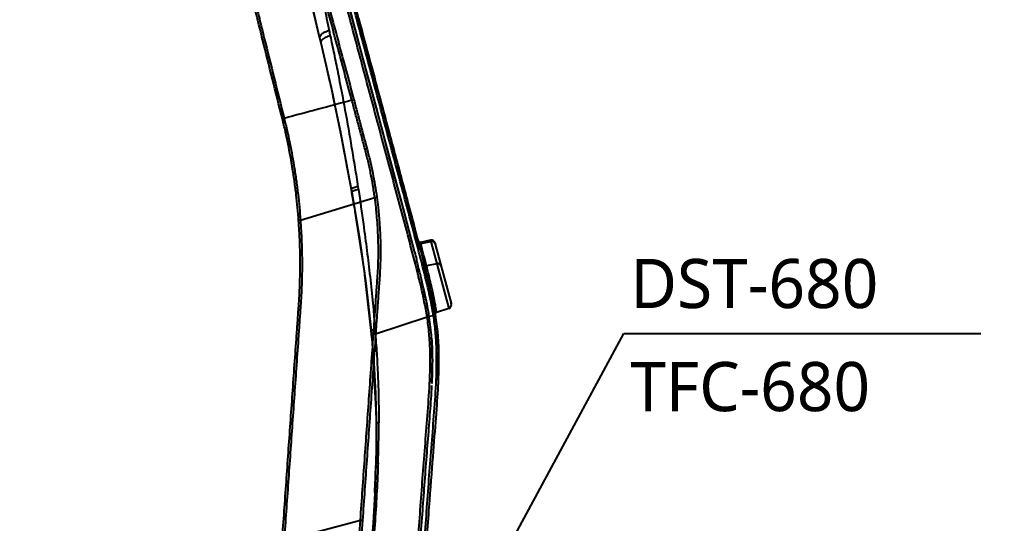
# Model space of a CAD drawing. Extents: x 2759 to 9191, y -64 to 2464.
# Drawn here: x 6627 to 7129, y 793 to 1049 of the extents above; entities that cross this region are included whole.
import ezdxf

# ---------------------------------------------------------------- set-up
doc = ezdxf.new("R2010")
doc.units = 0
doc.header["$LTSCALE"] = 20
doc.header["$MEASUREMENT"] = 0
doc.linetypes.add('CENTER', pattern=[2, 1.25, -0.25, 0.25, -0.25])
doc.layers.get('0').update_dxf_attribs({"linetype": 'CONTINUOUS'})
doc.layers.get('DEFPOINTS').update_dxf_attribs({"linetype": 'CONTINUOUS'})
doc.layers.add('2', color=2, linetype='CONTINUOUS')
doc.styles.add('ROMANS', font='NanumGothic.ttf', dxfattribs={"height": 10.144927})
doc.styles.get("Standard").update_dxf_attribs({"font": 'NanumGothic.ttf'})
doc.dimstyles.get("Standard").update_dxf_attribs({"dimtxt": 2.7, "dimasz": 2.5, "dimexe": 1.5, "dimexo": 1.5, "dimgap": 1.5, "dimtad": 1, "dimdec": 0, "dimlfac": 10, "dimzin": 0, "dimdsep": 46, "dimtxsty": 'Standard', "dimcen": 0, "dimclrt": 2, "dimadec": 0, "dimazin": 0, "dimtfac": 1, "dimtdec": 0, "dimtmove": 0, "dimatfit": 3, "dimfxl": 0, "dimtolj": 1, "dimtzin": 0, "dimarcsym": 0})

# ---------------------------------------------------------------- blocks, each defined once
blk = doc.blocks.new('A$C28204321')
at = {"color": 7, "linetype": 'Continuous'}
for p, q in [((48.93, 104.83), (48.99, 64.62)), ((204.12, 54.64), (205.52, 15.15))]:
    blk.add_line(p, q, dxfattribs=at)
for centre, major_axis, ratio, start_param, end_param in [((49, 64.57), (-0.326, -0.945), 0.02373, 4.667723, 6.283185), ((204.07, 54.59), (0.188, 0.982), 0.038776, 4.76829, 6.283185), ((230.31, 13.55), (0, 1), 0.096394, 3.141593, 4.75989)]:
    blk.add_ellipse(centre, major_axis=major_axis, ratio=ratio, start_param=start_param, end_param=end_param, dxfattribs=at)
for points, knots in [([(49.26, 105.73), (58.67, 102.48), (68.08, 99.24), (82.2, 94.37), (86.9, 92.75), (96.31, 89.51), (101.02, 87.88), (110.43, 84.64), (119.84, 81.39), (129.25, 78.15), (138.66, 74.9), (143.37, 73.28), (150.42, 70.85), (152.78, 70.04), (157.48, 68.41), (159.84, 67.6), (162.19, 66.79)], [0, 0, 0, 0, 0.25, 0.25, 0.375, 0.375, 0.5, 0.5, 0.625, 0.75, 0.75, 0.875, 0.875, 0.9375, 0.9375, 1, 1, 1, 1]), ([(161.88, 65.9), (159.52, 66.71), (157.17, 67.52), (152.46, 69.14), (150.11, 69.95), (143.05, 72.38), (138.34, 74.01), (128.93, 77.25), (124.22, 78.87), (114.81, 82.12), (110.11, 83.74), (100.69, 86.99), (95.99, 88.61), (86.58, 91.86), (81.87, 93.48), (67.75, 98.35), (58.34, 101.59), (48.93, 104.83)], [0, 0, 0, 0, 0.0625, 0.0625, 0.125, 0.125, 0.25, 0.25, 0.375, 0.375, 0.5, 0.5, 0.625, 0.625, 0.75, 0.75, 1, 1, 1, 1]), ([(48.68, 63.62), (42.81, 65.64), (36.95, 67.66), (28.15, 70.7), (25.22, 71.71), (19.35, 73.73), (16.42, 74.74), (13.49, 75.75)], [0, 0, 0, 0, 0.5, 0.5, 0.75, 0.75, 1, 1, 1, 1]), ([(13.8, 76.75), (16.73, 75.74), (19.66, 74.73), (25.53, 72.7), (28.46, 71.69), (37.26, 68.66), (43.13, 66.64), (48.99, 64.62)], [0, 0, 0, 0, 0.25, 0.25, 0.5, 0.5, 1, 1, 1, 1]), ([(162.19, 66.79), (162.19, 66.79), (162.19, 66.79), (162.18, 66.76), (162.17, 66.75), (162.16, 66.7), (162.15, 66.67), (162.12, 66.61), (162.11, 66.57), (162.08, 66.49), (162.07, 66.45), (162.03, 66.35), (162.02, 66.3), (161.98, 66.19), (161.96, 66.13), (161.92, 66.02), (161.9, 65.96), (161.88, 65.9)], [0, 0, 0, 0, 0.125, 0.125, 0.25, 0.25, 0.375, 0.375, 0.5, 0.5, 0.625, 0.625, 0.75, 0.75, 0.875, 0.875, 1, 1, 1, 1]), ([(204.12, 54.64), (202.33, 54.98), (200.54, 55.34), (197.86, 55.9), (196.97, 56.09), (195.19, 56.48), (194.3, 56.68), (191.64, 57.29), (189.86, 57.71), (186.33, 58.59), (184.56, 59.04), (179.28, 60.45), (175.78, 61.45), (168.8, 63.58), (165.33, 64.71), (161.88, 65.9)], [0, 0, 0, 0, 0.125, 0.125, 0.1875, 0.1875, 0.25, 0.25, 0.375, 0.375, 0.5, 0.5, 0.75, 0.75, 1, 1, 1, 1]), ([(162.19, 66.79), (165.63, 65.6), (169.09, 64.48), (176.03, 62.36), (179.52, 61.36), (184.78, 59.96), (186.54, 59.51), (190.06, 58.64), (191.83, 58.22), (194.48, 57.61), (195.37, 57.41), (197.14, 57.02), (198.03, 56.83), (200.69, 56.27), (202.48, 55.91), (204.26, 55.57)], [0, 0, 0, 0, 0.25, 0.25, 0.5, 0.5, 0.625, 0.625, 0.75, 0.75, 0.8125, 0.8125, 0.875, 0.875, 1, 1, 1, 1]), ([(165.11, 23.47), (163.9, 23.89), (162.69, 24.31), (160.26, 25.14), (159.05, 25.56), (155.41, 26.82), (152.98, 27.65), (149.34, 28.91), (148.13, 29.33), (145.7, 30.16), (144.49, 30.58), (140.85, 31.84), (138.43, 32.67), (131.15, 35.18), (126.3, 36.85), (116.59, 40.2), (111.74, 41.87), (102.04, 45.22), (97.19, 46.89), (87.49, 50.24), (82.63, 51.91), (68.08, 56.93), (58.38, 60.27), (48.68, 63.62)], [0, 0, 0, 0, 0.03125, 0.03125, 0.0625, 0.0625, 0.125, 0.125, 0.15625, 0.15625, 0.1875, 0.1875, 0.25, 0.25, 0.375, 0.375, 0.5, 0.5, 0.625, 0.625, 0.75, 0.75, 1, 1, 1, 1]), ([(48.99, 64.62), (58.7, 61.27), (68.4, 57.93), (82.96, 52.91), (87.81, 51.23), (97.52, 47.89), (102.37, 46.21), (112.07, 42.87), (116.93, 41.2), (126.63, 37.85), (131.48, 36.18), (138.76, 33.67), (141.19, 32.83), (144.83, 31.58), (146.04, 31.16), (148.47, 30.32), (149.68, 29.9), (153.32, 28.65), (155.75, 27.81), (159.39, 26.56), (160.6, 26.14), (163.03, 25.3), (164.24, 24.89), (165.45, 24.47)], [0, 0, 0, 0, 0.25, 0.25, 0.375, 0.375, 0.5, 0.5, 0.625, 0.625, 0.75, 0.75, 0.8125, 0.8125, 0.84375, 0.84375, 0.875, 0.875, 0.9375, 0.9375, 0.96875, 0.96875, 1, 1, 1, 1]), ([(204.26, 55.57), (206.41, 55.16), (208.56, 54.77), (212.87, 54.04), (215.02, 53.7), (218.26, 53.22), (219.34, 53.07), (221.5, 52.78), (223.13, 52.56), (224.75, 52.37), (225.83, 52.24), (226.37, 52.17), (228, 51.99), (229.08, 51.87), (234.5, 51.31), (238.83, 50.95), (244.25, 50.62), (245.87, 50.53), (247.5, 50.46), (248.58, 50.41), (249.12, 50.39), (251.83, 50.28), (253.99, 50.22), (256.16, 50.18)], [0, 0, 0, 0, 0.125, 0.125, 0.25, 0.25, 0.3125, 0.3125, 0.375, 0.40625, 0.40625, 0.4375, 0.4375, 0.5, 0.5, 0.75, 0.75, 0.8125, 0.84375, 0.84375, 0.875, 0.875, 1, 1, 1, 1]), ([(256.29, 49.23), (254.12, 49.27), (251.94, 49.33), (249.22, 49.44), (248.67, 49.46), (247.59, 49.51), (245.95, 49.58), (244.32, 49.67), (238.87, 50), (234.52, 50.36), (229.07, 50.92), (227.99, 51.04), (226.35, 51.23), (225.81, 51.29), (224.72, 51.42), (223.09, 51.62), (221.46, 51.83), (219.28, 52.13), (218.2, 52.28), (214.94, 52.76), (212.77, 53.1), (208.44, 53.83), (206.28, 54.22), (204.12, 54.64)], [0, 0, 0, 0, 0.125, 0.125, 0.15625, 0.15625, 0.1875, 0.25, 0.25, 0.5, 0.5, 0.5625, 0.5625, 0.59375, 0.59375, 0.625, 0.6875, 0.6875, 0.75, 0.75, 0.875, 0.875, 1, 1, 1, 1]), ([(256.16, 50.18), (256.16, 50.18), (256.17, 50.17), (256.19, 50.15), (256.2, 50.13), (256.22, 50.08), (256.23, 50.05), (256.24, 49.99), (256.25, 49.95), (256.26, 49.86), (256.27, 49.81), (256.28, 49.71), (256.28, 49.65), (256.29, 49.54), (256.29, 49.48), (256.29, 49.36), (256.29, 49.29), (256.29, 49.23)], [0, 0, 0, 0, 0.125, 0.125, 0.25, 0.25, 0.375, 0.375, 0.5, 0.5, 0.625, 0.625, 0.75, 0.75, 0.875, 0.875, 1, 1, 1, 1]), ([(256.29, 50.18), (270.22, 49.93), (284.09, 49.69), (301.3, 49.39), (304.74, 49.33), (311.6, 49.21), (315.02, 49.15), (321.85, 49.03), (325.26, 48.97), (329.5, 48.9), (330.78, 48.88), (332.05, 48.85), (332.9, 48.84), (333.32, 48.83), (335.44, 48.79), (337.13, 48.77), (345.56, 48.62), (352.24, 48.5), (362.15, 48.33), (365.43, 48.27), (371.95, 48.16), (375.19, 48.1), (381.62, 47.99), (384.82, 47.93), (391.16, 47.82), (394.31, 47.77), (400.55, 47.66), (403.64, 47.6), (407.09, 47.54), (407.48, 47.54), (408.24, 47.52), (409.39, 47.5), (412.05, 47.46), (414.3, 47.42), (418.77, 47.34), (421.71, 47.29), (427.48, 47.19), (430.32, 47.14), (435.91, 47.04), (438.65, 46.99), (444.04, 46.9), (446.68, 46.85), (449.59, 46.8), (449.91, 46.8), (450.56, 46.79), (450.88, 46.78), (451.84, 46.76), (452.47, 46.75), (454.37, 46.72), (455.61, 46.7), (459.29, 46.63), (461.66, 46.59), (464.52, 46.54), (465.23, 46.53), (465.94, 46.52), (466.22, 46.51), (466.35, 46.51), (466.77, 46.5), (468.16, 46.48), (470.58, 46.44), (473.66, 46.38), (475.61, 46.35), (477.51, 46.31), (479.35, 46.28), (481.95, 46.24), (484.39, 46.19), (485.9, 46.17), (487.36, 46.14), (488.76, 46.12), (490.05, 46.1), (490.81, 46.08), (490.96, 46.08), (491.19, 46.08), (491.26, 46.07), (491.41, 46.07), (491.78, 46.07), (492.13, 46.06), (492.95, 46.05), (493.47, 46.04), (494.43, 46.02), (494.88, 46.01), (495.72, 46), (496.5, 45.98), (497.47, 45.97), (497.99, 45.96), (498.46, 45.95), (498.87, 45.94), (499.3, 45.93), (499.55, 45.93), (499.61, 45.93), (499.61, 45.93)], [0, 0, 0, 0, 0.125, 0.125, 0.15625, 0.15625, 0.1875, 0.1875, 0.21875, 0.21875, 0.226563, 0.230469, 0.230469, 0.234375, 0.234375, 0.25, 0.25, 0.3125, 0.3125, 0.34375, 0.34375, 0.375, 0.375, 0.40625, 0.40625, 0.4375, 0.4375, 0.46875, 0.46875, 0.472656, 0.472656, 0.476563, 0.484375, 0.5, 0.5, 0.53125, 0.53125, 0.5625, 0.5625, 0.59375, 0.59375, 0.625, 0.625, 0.628906, 0.628906, 0.632813, 0.632813, 0.640625, 0.640625, 0.65625, 0.65625, 0.6875, 0.6875, 0.695313, 0.697266, 0.697266, 0.699219, 0.699219, 0.703125, 0.71875, 0.734375, 0.75, 0.75, 0.765625, 0.78125, 0.796875, 0.8125, 0.8125, 0.828125, 0.84375, 0.84375, 0.847656, 0.847656, 0.849609, 0.849609, 0.851563, 0.859375, 0.859375, 0.875, 0.875, 0.890625, 0.890625, 0.90625, 0.921875, 0.9375, 0.9375, 0.953125, 0.96875, 0.984375, 1, 1, 1, 1]), ([(256.29, 50.18), (256.3, 50.18), (256.31, 50.17), (256.33, 50.15), (256.34, 50.13), (256.35, 50.08), (256.36, 50.05), (256.38, 49.98), (256.38, 49.94), (256.4, 49.86), (256.4, 49.81), (256.41, 49.71), (256.42, 49.65), (256.42, 49.54), (256.42, 49.48), (256.43, 49.35), (256.43, 49.29), (256.43, 49.23)], [0, 0, 0, 0, 0.125, 0.125, 0.25, 0.25, 0.375, 0.375, 0.5, 0.5, 0.625, 0.625, 0.75, 0.75, 0.875, 0.875, 1, 1, 1, 1]), ([(500.57, 44.72), (500.57, 44.72), (500.51, 44.72), (500.26, 44.73), (499.83, 44.74), (499.42, 44.74), (498.95, 44.75), (498.43, 44.76), (497.45, 44.78), (496.68, 44.79), (495.84, 44.81), (495.39, 44.82), (494.43, 44.84), (493.91, 44.85), (493.09, 44.86), (492.8, 44.87), (492.44, 44.87), (492.37, 44.88), (492.22, 44.88), (492.14, 44.88), (491.92, 44.88), (491.77, 44.89), (491, 44.9), (489.72, 44.93), (488.31, 44.95), (486.86, 44.98), (485.34, 45.01), (482.9, 45.06), (480.3, 45.1), (478.45, 45.14), (475.61, 45.19), (473.6, 45.23), (470.45, 45.29), (469.37, 45.31), (467.99, 45.34), (467.71, 45.34), (467.29, 45.35), (467.15, 45.35), (466.87, 45.36), (466.73, 45.36), (466.03, 45.37), (465.46, 45.38), (463.73, 45.41), (462.56, 45.44), (461.08, 45.46), (460.48, 45.48), (459.27, 45.5), (458.36, 45.51), (456.52, 45.55), (455.27, 45.57), (453.37, 45.61), (452.73, 45.62), (451.77, 45.64), (451.45, 45.64), (450.8, 45.66), (450.48, 45.66), (447.56, 45.71), (444.91, 45.76), (439.51, 45.86), (436.76, 45.91), (431.16, 46.01), (428.32, 46.07), (422.52, 46.17), (419.58, 46.23), (415.09, 46.31), (413.59, 46.33), (411.31, 46.38), (410.17, 46.4), (409.02, 46.42), (408.25, 46.43), (407.87, 46.44), (404.41, 46.5), (401.3, 46.56), (395.04, 46.68), (391.88, 46.73), (385.52, 46.85), (382.32, 46.91), (375.86, 47.03), (372.61, 47.09), (366.07, 47.21), (362.77, 47.28), (352.84, 47.46), (346.13, 47.59), (337.67, 47.75), (335.97, 47.78), (333.85, 47.82), (333.42, 47.83), (332.57, 47.84), (332.14, 47.85), (330.87, 47.87), (330.01, 47.89), (325.75, 47.97), (322.32, 48.03), (318.03, 48.11), (317.17, 48.13), (315.45, 48.16), (314.59, 48.18), (312.01, 48.23), (310.29, 48.26), (305.12, 48.35), (301.66, 48.42), (291.28, 48.61), (284.33, 48.73), (270.41, 48.98), (263.42, 49.11), (256.43, 49.23)], [0, 0, 0, 0, 0.015625, 0.03125, 0.046875, 0.0625, 0.0625, 0.078125, 0.09375, 0.109375, 0.109375, 0.125, 0.125, 0.140625, 0.140625, 0.148437, 0.148437, 0.150391, 0.150391, 0.152344, 0.152344, 0.15625, 0.15625, 0.171875, 0.1875, 0.1875, 0.203125, 0.21875, 0.234375, 0.25, 0.25, 0.28125, 0.28125, 0.296875, 0.296875, 0.300781, 0.300781, 0.302734, 0.302734, 0.304687, 0.304687, 0.3125, 0.3125, 0.328125, 0.328125, 0.332031, 0.335937, 0.34375, 0.34375, 0.359375, 0.359375, 0.367187, 0.367187, 0.371094, 0.371094, 0.375, 0.375, 0.40625, 0.40625, 0.4375, 0.4375, 0.46875, 0.46875, 0.5, 0.5, 0.515625, 0.515625, 0.523437, 0.527344, 0.527344, 0.53125, 0.53125, 0.5625, 0.5625, 0.59375, 0.59375, 0.625, 0.625, 0.65625, 0.65625, 0.6875, 0.6875, 0.75, 0.75, 0.765625, 0.765625, 0.769531, 0.769531, 0.773437, 0.773437, 0.78125, 0.78125, 0.8125, 0.8125, 0.820312, 0.820312, 0.828125, 0.828125, 0.84375, 0.84375, 0.875, 0.875, 0.9375, 0.9375, 1, 1, 1, 1]), ([(205.34, 14.11), (203.63, 14.33), (201.92, 14.56), (199.36, 14.95), (198.51, 15.09), (196.8, 15.37), (195.95, 15.52), (191.71, 16.27), (188.34, 16.97), (181.64, 18.53), (178.3, 19.39), (171.68, 21.3), (168.38, 22.34), (165.11, 23.47)], [0, 0, 0, 0, 0.125, 0.125, 0.1875, 0.1875, 0.25, 0.25, 0.5, 0.5, 0.75, 0.75, 1, 1, 1, 1]), ([(165.45, 24.47), (168.71, 23.34), (171.99, 22.31), (178.59, 20.41), (181.91, 19.55), (188.59, 18), (191.95, 17.31), (196.17, 16.55), (197.02, 16.41), (198.71, 16.12), (199.56, 15.99), (202.11, 15.6), (203.81, 15.37), (205.52, 15.15)], [0, 0, 0, 0, 0.25, 0.25, 0.5, 0.5, 0.75, 0.75, 0.8125, 0.8125, 0.875, 0.875, 1, 1, 1, 1]), ([(205.52, 15.15), (205.51, 15.08), (205.51, 15.02), (205.49, 14.88), (205.48, 14.82), (205.46, 14.69), (205.45, 14.63), (205.43, 14.52), (205.42, 14.46), (205.41, 14.37), (205.4, 14.32), (205.38, 14.25), (205.38, 14.22), (205.37, 14.16), (205.36, 14.14), (205.35, 14.12), (205.35, 14.11), (205.34, 14.11)], [0, 0, 0, 0, 0.125, 0.125, 0.25, 0.25, 0.375, 0.375, 0.5, 0.5, 0.625, 0.625, 0.75, 0.75, 0.875, 0.875, 1, 1, 1, 1]), ([(205.52, 15.15), (206.04, 15.09), (206.56, 15.02), (207.59, 14.9), (208.11, 14.84), (209.66, 14.67), (210.7, 14.57), (213.8, 14.27), (215.88, 14.11), (218.99, 13.92), (220.03, 13.86), (222.1, 13.76), (223.14, 13.72), (226.25, 13.63), (228.33, 13.59), (230.4, 13.59)], [0, 0, 0, 0, 0.0625, 0.0625, 0.125, 0.125, 0.25, 0.25, 0.5, 0.5, 0.625, 0.625, 0.75, 0.75, 1, 1, 1, 1]), ([(230.31, 12.55), (228.22, 12.55), (226.14, 12.58), (223.01, 12.68), (221.97, 12.72), (219.89, 12.81), (218.85, 12.87), (215.73, 13.07), (213.65, 13.23), (209.49, 13.62), (207.42, 13.85), (205.34, 14.11)], [0, 0, 0, 0, 0.25, 0.25, 0.375, 0.375, 0.5, 0.5, 0.75, 0.75, 1, 1, 1, 1]), ([(256.14, 12.55), (254, 12.55), (251.85, 12.55), (247.55, 12.55), (245.4, 12.55), (238.94, 12.55), (234.63, 12.55), (230.31, 12.55)], [0, 0, 0, 0, 0.25, 0.25, 0.5, 0.5, 1, 1, 1, 1]), ([(230.4, 13.59), (232.57, 13.59), (234.73, 13.59), (239.05, 13.59), (241.21, 13.59), (245.53, 13.59), (247.68, 13.6), (251.99, 13.6), (254.14, 13.6), (256.29, 13.6)], [0, 0, 0, 0, 0.25, 0.25, 0.5, 0.5, 0.75, 0.75, 1, 1, 1, 1]), ([(256.29, 13.6), (256.29, 13.53), (256.29, 13.46), (256.29, 13.33), (256.28, 13.26), (256.28, 13.14), (256.27, 13.07), (256.26, 12.96), (256.26, 12.91), (256.24, 12.81), (256.24, 12.76), (256.22, 12.69), (256.21, 12.65), (256.19, 12.6), (256.18, 12.58), (256.16, 12.55), (256.15, 12.55), (256.14, 12.55)], [0, 0, 0, 0, 0.125, 0.125, 0.25, 0.25, 0.375, 0.375, 0.5, 0.5, 0.625, 0.625, 0.75, 0.75, 0.875, 0.875, 1, 1, 1, 1]), ([(492.92, 12.55), (492.92, 12.55), (492.86, 12.55), (492.61, 12.55), (492.33, 12.55), (491.99, 12.55), (491.79, 12.55), (491.32, 12.55), (491.06, 12.55), (490.73, 12.55), (490.69, 12.55), (490.62, 12.55), (490.5, 12.55), (490.22, 12.55), (489.97, 12.55), (489.44, 12.55), (489.05, 12.55), (488.23, 12.55), (487.78, 12.55), (486.84, 12.55), (485.83, 12.55), (484.14, 12.55), (482.9, 12.55), (481.59, 12.55), (480.91, 12.55), (479.49, 12.55), (478.01, 12.55), (475.61, 12.55), (473.89, 12.55), (472.78, 12.55), (472.55, 12.55), (472.1, 12.55), (471.87, 12.55), (471.19, 12.55), (470.72, 12.55), (469.31, 12.55), (468.35, 12.55), (466.38, 12.55), (464.36, 12.55), (462.26, 12.55), (460.11, 12.55), (459.02, 12.55), (455.68, 12.55), (453.37, 12.55), (448.59, 12.55), (446.13, 12.55), (442.33, 12.55), (441.04, 12.55), (439.41, 12.55), (439.08, 12.55), (438.59, 12.55), (438.43, 12.55), (438.1, 12.55), (437.28, 12.55), (436.45, 12.55), (434.45, 12.55), (433.11, 12.55), (430.41, 12.55), (429.05, 12.55), (424.94, 12.55), (419.39, 12.55), (413.69, 12.55), (407.93, 12.55), (405.02, 12.55), (399.14, 12.55), (396.17, 12.55), (390.17, 12.55), (387.14, 12.55), (381.04, 12.55), (377.97, 12.55), (368.67, 12.55), (362.37, 12.55), (349.61, 12.55), (343.15, 12.55), (335.79, 12.55), (334.97, 12.55), (333.74, 12.55), (333.33, 12.55), (332.51, 12.55), (330.45, 12.55), (328.4, 12.55), (323.45, 12.55), (320.15, 12.55), (313.52, 12.55), (310.2, 12.55), (303.53, 12.55), (300.19, 12.55), (293.49, 12.55), (290.12, 12.55), (283.38, 12.55), (279.99, 12.55), (269.82, 12.55), (263, 12.55), (256.14, 12.55)], [0, 0, 0, 0, 0.015625, 0.03125, 0.046875, 0.046875, 0.0625, 0.0625, 0.078125, 0.078125, 0.080078, 0.080078, 0.082031, 0.085938, 0.09375, 0.09375, 0.109375, 0.109375, 0.125, 0.125, 0.140625, 0.15625, 0.171875, 0.171875, 0.1875, 0.1875, 0.203125, 0.21875, 0.234375, 0.234375, 0.238281, 0.238281, 0.242188, 0.242188, 0.25, 0.25, 0.265625, 0.265625, 0.28125, 0.296875, 0.296875, 0.3125, 0.3125, 0.34375, 0.34375, 0.375, 0.375, 0.390625, 0.390625, 0.394531, 0.394531, 0.396484, 0.396484, 0.398438, 0.40625, 0.40625, 0.421875, 0.421875, 0.4375, 0.4375, 0.46875, 0.5, 0.5, 0.53125, 0.53125, 0.5625, 0.5625, 0.59375, 0.59375, 0.625, 0.625, 0.6875, 0.6875, 0.75, 0.75, 0.757813, 0.757813, 0.761719, 0.761719, 0.765625, 0.78125, 0.78125, 0.8125, 0.8125, 0.84375, 0.84375, 0.875, 0.875, 0.90625, 0.90625, 0.9375, 0.9375, 1, 1, 1, 1]), ([(256.29, 13.6), (263.17, 13.6), (270.02, 13.6), (280.24, 13.59), (283.64, 13.59), (290.41, 13.59), (293.78, 13.58), (300.52, 13.58), (303.87, 13.57), (310.56, 13.56), (313.9, 13.56), (320.56, 13.55), (323.87, 13.55), (328.84, 13.54), (330.9, 13.54), (332.96, 13.53), (333.79, 13.53), (334.2, 13.53), (335.43, 13.53), (336.26, 13.53), (343.65, 13.52), (350.14, 13.51), (362.94, 13.49), (369.26, 13.48), (378.59, 13.47), (381.68, 13.47), (387.81, 13.46), (390.84, 13.46), (396.86, 13.45), (399.84, 13.45), (405.75, 13.44), (408.67, 13.44), (414.45, 13.44), (417.31, 13.43), (422.95, 13.43), (425.74, 13.43), (429.86, 13.42), (432.59, 13.42), (435.28, 13.42), (437.28, 13.42), (437.94, 13.42), (438.94, 13.41), (439.27, 13.41), (439.92, 13.41), (441.56, 13.41), (443.17, 13.41), (446.99, 13.41), (449.46, 13.4), (454.24, 13.4), (456.56, 13.39), (459.91, 13.39), (461.01, 13.39), (463.16, 13.39), (465.26, 13.38), (467.29, 13.38), (469.26, 13.38), (470.23, 13.38), (471.64, 13.37), (472.11, 13.37), (472.68, 13.37), (472.79, 13.37), (473.02, 13.37), (473.13, 13.37), (473.47, 13.37), (474.6, 13.37), (476.54, 13.37), (478.94, 13.36), (480.43, 13.36), (481.85, 13.36), (482.53, 13.36), (483.84, 13.35), (485.09, 13.35), (486.78, 13.35), (487.79, 13.35), (488.74, 13.35), (489.18, 13.35), (490.01, 13.34), (490.4, 13.34), (490.93, 13.34), (491.19, 13.34), (491.47, 13.34), (491.58, 13.34), (491.66, 13.34), (491.69, 13.34), (491.88, 13.34), (492.02, 13.34), (492.28, 13.34), (492.41, 13.34), (492.76, 13.34), (492.96, 13.34), (493.22, 13.34), (493.34, 13.34), (493.44, 13.34), (493.5, 13.34), (493.53, 13.34), (493.67, 13.34), (493.84, 13.34), (493.9, 13.34), (493.9, 13.34)], [0, 0, 0, 0, 0.0625, 0.0625, 0.09375, 0.09375, 0.125, 0.125, 0.15625, 0.15625, 0.1875, 0.1875, 0.21875, 0.21875, 0.234375, 0.238281, 0.238281, 0.242188, 0.242188, 0.25, 0.25, 0.3125, 0.3125, 0.375, 0.375, 0.40625, 0.40625, 0.4375, 0.4375, 0.46875, 0.46875, 0.5, 0.5, 0.53125, 0.53125, 0.5625, 0.5625, 0.578125, 0.59375, 0.59375, 0.601563, 0.601563, 0.605469, 0.605469, 0.609375, 0.625, 0.625, 0.65625, 0.65625, 0.6875, 0.6875, 0.703125, 0.703125, 0.71875, 0.734375, 0.734375, 0.75, 0.75, 0.757812, 0.757812, 0.759766, 0.759766, 0.761719, 0.761719, 0.765625, 0.78125, 0.796875, 0.8125, 0.8125, 0.828125, 0.828125, 0.84375, 0.859375, 0.875, 0.875, 0.890625, 0.890625, 0.90625, 0.90625, 0.914063, 0.917969, 0.919922, 0.919922, 0.921875, 0.921875, 0.929688, 0.929688, 0.9375, 0.9375, 0.953125, 0.953125, 0.960938, 0.964844, 0.964844, 0.96875, 0.96875, 0.984375, 1, 1, 1, 1])]:
    blk.add_open_spline(points, degree=3, knots=knots, dxfattribs=at)
for points in [[(256.16, 50.18), (256.2, 50.18), (256.25, 50.18), (256.29, 50.18)], [(256.43, 49.23), (256.38, 49.23), (256.34, 49.23), (256.29, 49.23)], [(256.29, 13.6), (256.3, 25.47), (256.3, 37.35), (256.29, 49.23)]]:
    blk.add_open_spline(points, degree=3, dxfattribs=at)
blk = doc.blocks.new('A$C6062bf6d')
at = {"color": 7, "linetype": 'Continuous'}
for p, q in [((125.83, 58.12), (114.76, 61.44)), ((125.8, 58.04), (125.8, 58.04)), ((145.55, 52.57), (145.55, 52.57)), ((148.78, 51.8), (145.57, 52.64)), ((150.61, 51.32), (148.78, 51.8)), ((150.61, 51.32), (150.6, 51.3)), ((150.61, 51.32), (150.61, 51.32)), ((151.99, 51.03), (150.61, 51.32)), ((185.49, 44.03), (151.99, 51.03)), ((189.55, 43.4), (185.87, 43.96)), ((190.84, 13.65), (189.29, 41.28)), ((189.53, 43.29), (189.53, 43.29)), ((191.67, 43.08), (189.55, 43.4)), ((191.64, 42.93), (191.64, 42.93)), ((219.88, 38.79), (191.67, 43.08)), ((252.17, 35.19), (222.82, 38.44)), ((252.9, 35.11), (252.17, 35.19)), ((253.03, 35.1), (252.9, 35.11)), ((253.03, 35.1), (252.9, 35.06)), ((253.03, 35.1), (253.03, 35.1)), ((254.41, 34.98), (253.03, 35.1)), ((261.96, 34.3), (254.41, 34.98)), ((263.44, 34.17), (261.96, 34.3)), ((261.96, 34.24), (261.96, 34.24)), ((263.43, 34.11), (263.43, 34.11)), ((293.91, 31.87), (282.59, 32.65)), ((294.32, 31.84), (293.91, 31.87)), ((294.54, 31.82), (294.32, 31.84)), ((294.54, 31.82), (294.32, 31.79)), ((294.54, 31.82), (294.54, 31.82)), ((317.84, 30.55), (312.19, 30.82)), ((319.19, 30.49), (317.84, 30.55)), ((319.43, 30.48), (319.18, 30.45)), ((319.43, 30.48), (319.19, 30.49)), ((319.43, 30.48), (319.43, 30.48)), ((339.45, 29.78), (339.45, 29.78)), ((341.78, 29.71), (339.45, 29.78)), ((342.01, 29.7), (341.78, 29.71)), ((342.02, 29.7), (342.01, 29.7)), ((342.02, 29.7), (342.02, 29.7)), ((364.97, 29.04), (342.02, 29.7)), ((168.69, 16.82), (168.97, 16.75)), ((168.97, 16.75), (168.69, 16.82)), ((190.59, 10.37), (190.83, 12.56)), ((190.66, 12.58), (190.76, 12.57)), ((190.76, 12.57), (190.83, 12.56)), ((190.84, 13.65), (190.93, 13.64)), ((194.86, 12.18), (195.15, 12.16)), ((194.86, 12.18), (195.15, 12.16)), ((195.89, 12.1), (196.1, 12.08)), ((199.63, 11.85), (199.78, 11.84)), ((199.78, 11.84), (199.85, 11.84)), ((200.78, 11.79), (200.98, 11.78)), ((200.78, 11.79), (200.98, 11.78)), ((201.82, 11.74), (201.92, 11.73)), ((201.92, 11.73), (202.33, 11.71)), ((201.92, 11.73), (202.33, 11.71)), ((206.83, 11.55), (207.21, 11.53)), ((206.83, 11.55), (207.21, 11.53)), ((207.21, 11.53), (207.58, 11.52)), ((207.21, 11.53), (207.58, 11.52)), ((208.33, 11.5), (208.62, 11.5)), ((208.33, 11.5), (208.6, 11.5)), ((208.6, 11.5), (208.78, 11.49)), ((208.62, 11.5), (208.78, 11.49)), ((211.52, 11.43), (211.72, 11.42)), ((211.59, 11.43), (211.72, 11.42)), ((213.12, 11.4), (213.51, 11.39)), ((213.12, 11.4), (213.51, 11.39)), ((213.51, 11.39), (214.33, 11.38)), ((214.33, 11.38), (215.21, 11.36)), ((215.21, 11.36), (216.02, 11.35)), ((216.02, 11.35), (217.97, 11.32)), ((216.02, 11.35), (217.97, 11.32)), ((217.97, 11.32), (218.38, 11.31)), ((217.97, 11.32), (218.38, 11.31)), ((218.38, 11.31), (219.32, 11.29)), ((218.38, 11.31), (219.32, 11.29)), ((219.32, 11.29), (219.52, 11.29)), ((219.32, 11.29), (219.52, 11.29)), ((219.52, 11.29), (220.08, 11.28)), ((219.52, 11.29), (220.13, 11.28)), ((220.08, 11.28), (220.52, 11.27)), ((220.13, 11.28), (220.52, 11.27)), ((224.49, 11.19), (224.87, 11.19)), ((224.49, 11.19), (224.87, 11.19)), ((224.87, 11.19), (225.23, 11.18)), ((224.87, 11.19), (225.23, 11.18)), ((225.23, 11.18), (225.53, 11.17)), ((225.23, 11.18), (225.53, 11.17)), ((191.15, 9.31), (190.94, 9.33)), ((191.19, 9.31), (190.95, 9.33)), ((190.95, 9.33), (190.95, 9.33)), ((191.17, 9.31), (190.95, 9.33)), ((191.59, 9.27), (191.68, 9.26)), ((191.86, 9.24), (191.65, 9.26)), ((191.68, 9.26), (191.91, 9.23)), ((191.82, 8.53), (191.84, 8.39)), ((192.18, 1.9), (191.84, 8.38)), ((192.04, 9.22), (191.86, 9.24)), ((195.28, 8.93), (195.23, 8.94)), ((195.23, 8.94), (195.28, 8.93)), ((195.28, 8.93), (195.61, 8.91)), ((195.37, 8.93), (195.47, 8.92)), ((203.32, 8.47), (203.57, 8.46)), ((215.42, 8.17), (215.21, 8.17)), ((215.78, 1.9), (216.05, 7.2)), ((224.78, 8.08), (225.06, 8.08)), ((227.79, 7.11), (227.53, 1.9)), ((227.79, 7.11), (228.39, 7.11)), ((228.12, 1.9), (228.39, 7.11)), ((228.27, 7.88), (228.74, 7.87)), ((228.28, 8.06), (228.44, 8.06)), ((228.36, 8.06), (228.58, 8.06)), ((228.44, 8.06), (228.69, 8.06)), ((228.58, 8.06), (228.74, 8.06)), ((228.69, 8.06), (228.58, 8.06)), ((228.69, 8.06), (229.39, 8.06)), ((228.74, 8.06), (228.69, 8.06)), ((228.74, 8.06), (229.39, 8.06)), ((228.74, 7.87), (228.97, 7.86)), ((228.74, 7.87), (229.39, 7.85)), ((228.97, 7.96), (229.39, 8.06)), ((228.97, 7.86), (229.39, 7.85)), ((215.78, 1.9), (192.18, 1.9)), ((194.4, 0), (194.18, 0)), ((194.18, 0), (194.67, 0)), ((194.4, 0), (194.18, 0)), ((194.51, 0), (194.4, 0)), ((194.52, 0), (194.4, 0)), ((213.88, 0), (194.51, 0)), ((195.66, 0), (194.52, 0)), ((213.88, 0), (195.66, 0)), ((225.63, 0), (213.88, 0)), ((227.53, 1.9), (215.78, 1.9)), ((225.9, 0), (225.63, 0)), ((226.12, 0), (225.63, 0)), ((226.12, 0), (225.9, 0)), ((225.9, 0), (226.12, 0)), ((227.81, 1.9), (227.53, 1.9)), ((228.12, 1.9), (227.81, 1.9))]:
    blk.add_line(p, q, dxfattribs=at)
for points in [[(125.8, 58.04), (111.1, 62.57), (96.94, 67.23), (87.07, 70.64)], [(145.55, 52.57), (139.46, 54.17), (132.26, 56.16), (125.8, 58.04)], [(145.57, 52.64), (133.09, 55.94), (125.83, 58.12)], [(189.53, 43.29), (175.43, 45.87), (160.13, 49.07), (145.55, 52.57)], [(185.87, 43.96), (185.7, 43.99), (185.49, 44.03)], [(191.64, 42.93), (191.21, 43.01), (189.88, 43.23), (189.53, 43.29)], [(261.96, 34.24), (239.6, 36.42), (215.49, 39.32), (191.64, 42.93)], [(222.82, 38.44), (220.59, 38.68), (219.88, 38.79)], [(263.43, 34.11), (263.21, 34.13), (262.1, 34.23), (261.96, 34.24)], [(339.45, 29.78), (315.34, 30.64), (289.33, 32.13), (263.43, 34.11)], [(275.18, 33.21), (266.46, 33.9), (263.44, 34.17)], [(282.59, 32.65), (280.92, 32.76), (275.18, 33.21)], [(312.19, 30.82), (311.59, 30.85), (302.69, 31.33), (294.54, 31.82)], [(339.45, 29.78), (335.62, 29.89), (327.53, 30.15), (319.43, 30.48)], [(342.02, 29.7), (341.54, 29.72), (340.11, 29.76), (339.45, 29.78)], [(453.76, 29.52), (449.8, 29.39), (443.1, 29.17), (433.5, 28.9), (420.79, 28.68), (404.96, 28.59), (386.24, 28.69), (364.88, 29.05), (342.02, 29.7)], [(363.05, 11.2), (352.79, 11.2), (342.48, 11.2), (331.84, 11.2), (320.85, 11.2), (310.15, 11.2), (300.23, 11.2), (291.48, 11.2), (283.73, 11.2), (276.4, 11.2), (268.72, 11.2), (260.17, 11.21), (250.48, 11.21), (239.63, 11.23), (227.48, 11.27), (225.53, 11.28)], [(363.12, 11.2), (350.69, 11.2), (335.23, 11.2), (319.49, 11.2), (303.99, 11.2), (288.31, 11.2), (273.52, 11.2), (258.61, 11.21), (245.16, 11.22), (231.63, 11.25), (225.53, 11.28)], [(190.94, 9.33), (191.34, 9.2), (191.65, 8.92), (191.82, 8.53)], [(190.95, 9.33), (191.34, 9.2), (191.34, 9.2)], [(228.39, 7.11), (228.42, 7.3), (228.62, 7.7), (228.97, 7.96)], [(229.39, 8.06), (233.07, 8.04), (237.17, 8.03), (240.89, 8.03), (244.6, 8.02), (247.63, 8.02), (250.65, 8.01), (253.3, 8.01), (255.94, 8.01), (258.64, 8.01), (261.33, 8.01), (263.38, 8.01), (265.42, 8.01), (267.46, 8), (269.49, 8), (271.6, 8), (273.71, 8), (275.67, 8), (277.62, 8), (279.5, 8), (281.37, 8), (283.45, 8), (285.53, 8), (287.85, 8), (290.16, 8), (292.63, 8), (295.11, 8), (297.85, 8), (300.58, 8), (303.76, 8), (306.94, 8), (310.11, 8), (313.27, 8), (317.43, 8), (321.58, 8), (325.89, 8), (330.19, 8), (333.84, 8), (337.47, 8), (341.43, 8), (345.37, 8), (350.18, 8)], [(346.51, 8), (343.29, 8), (339.66, 8), (336.01, 8), (332.72, 8), (329.43, 8), (326.47, 8), (323.49, 8), (320.76, 8), (318.02, 8), (315.53, 8), (313.03, 8), (310.7, 8), (308.37, 8), (306.01, 8), (303.64, 8), (301.38, 8), (299.11, 8), (296.82, 8), (294.53, 8), (292.1, 8), (289.67, 8), (287.74, 8), (285.82, 8), (284.19, 8), (282.56, 8), (280.91, 8), (279.25, 8), (277.44, 8), (275.63, 8), (274.04, 8), (272.46, 8), (270.86, 8), (269.26, 8), (267.74, 8), (266.22, 8.01), (264.56, 8.01), (262.89, 8.01), (261.21, 8.01), (259.52, 8.01), (257.84, 8.01), (256.15, 8.01), (254.5, 8.01), (252.86, 8.01), (251.15, 8.01), (249.45, 8.01), (247.52, 8.02), (245.59, 8.02), (243.82, 8.02), (242.05, 8.02), (240.04, 8.03), (238.02, 8.03), (235.8, 8.04), (233.57, 8.04), (230.93, 8.05), (229.39, 8.06)]]:
    blk.add_lwpolyline(points, dxfattribs=at)
for centre, radius, start, end in [((339.44, 776.43), 749.49, 252.29519, 253.34209), ((302.83, 636.27), 605.85, 252.97865, 254.92232), ((337.25, 820.14), 792.78, 259.24399, 259.40017), ((320.46, -373.15), 397.95, 86.5546, 86.9327), ((239.16, 272.95), 268.85, 252.5105, 253.781), ((227.9, 234.65), 228.94, 253.8106, 254.0406), ((216.49, 193.91), 186.62, 253.9674, 256.3442), ((208.07, 159.34), 151.04, 256.6238, 258.4238), ((206.2, 150.44), 141.95, 258.4398, 258.8401), ((205.16, 145.05), 136.47, 258.8312, 260.9109), ((206.47, 152.15), 140.47, 259.0579, 259.2162), ((206.47, 152.15), 140.47, 259.0579, 259.2162), ((205.08, 144.26), 132.47, 259.1697, 263.7522), ((205.08, 144.26), 132.47, 259.1697, 263.752), ((204.86, 143.23), 134.61, 260.9168, 261.0588), ((205.03, 144.35), 135.75, 261.0613, 262.4989), ((206.23, 154.45), 144.93, 263.804, 263.9735), ((172.59, 15.57), 18.35, 352.7241, 353.9748), ((206.4, 155.95), 144.23, 263.8031, 264.0965), ((206.57, 157.6), 148.1, 263.9738, 264.229), ((207.65, 168.45), 156.79, 264.1101, 265.3183), ((207.65, 168.45), 156.79, 264.1101, 265.3185), ((208.98, 184.17), 172.56, 265.4028, 265.5192), ((208.98, 184.17), 172.57, 265.4029, 265.5194), ((209.22, 187.25), 175.66, 265.5192, 265.6477), ((209.22, 187.26), 175.66, 265.5194, 265.6478), ((210.63, 206.62), 195.08, 265.666, 266.7676), ((210.75, 208.46), 196.93, 265.7318, 266.8052), ((212.39, 236.71), 225.22, 266.7888, 267.0448), ((212.42, 237.2), 225.71, 266.8074, 267.0444), ((213.24, 253.12), 241.65, 267.0921, 267.2921), ((213.28, 253.91), 242.44, 267.0922, 267.3156), ((214.43, 279.12), 267.68, 267.4082, 267.6526), ((214.43, 279.13), 267.69, 267.4082, 267.6527), ((215.26, 299.12), 287.69, 267.6518, 267.8127), ((215.26, 299.12), 287.7, 267.6518, 267.8128), ((216.82, 341.23), 329.84, 267.8201, 268.2633), ((216.82, 341.24), 329.85, 267.8202, 268.2633), ((222.68, 555.95), 544.64, 268.5374, 268.826), ((222.74, 558.72), 547.41, 268.5379, 268.8327), ((206.61, -801.49), 812.88, 88.7397, 89.01952), ((206.61, -801.48), 812.87, 88.7397, 89.01952), ((205.57, 148.45), 139.89, 262.4961, 263.0518), ((206.15, 153.18), 144.65, 263.0531, 263.7626), ((206.49, 156.26), 147.75, 263.761, 263.9642), ((206.49, 156.25), 147.74, 263.7609, 263.9613), ((206.69, 158.17), 149.67, 263.9614, 264.214), ((206.68, 158.13), 149.63, 263.9615, 264.2045), ((206.69, 158.16), 149.66, 263.9643, 264.2093), ((206.73, 158.54), 150.04, 264.0405, 264.2138), ((206.73, 158.58), 150.08, 264.0487, 264.2139), ((206.74, 158.7), 150.2, 264.0556, 264.2318), ((207.51, 166.48), 158.02, 264.2134, 265.3179), ((206.88, 160.01), 151.51, 264.2138, 264.3321), ((206.88, 160.01), 151.51, 264.2138, 264.3321), ((206.88, 160.02), 151.52, 264.2138, 264.334), ((207.07, 162), 153.51, 264.3329, 264.5629), ((207.38, 165.17), 156.7, 264.3356, 265.0327), ((207.38, 165.17), 156.7, 264.3356, 265.0327), ((207.62, 167.72), 159.26, 264.3856, 265.3132), ((207.73, 168.99), 160.53, 264.567, 265.2948), ((208.27, 175.41), 166.98, 265.0314, 265.52), ((208.27, 175.41), 166.98, 265.0314, 265.52), ((208.54, 178.73), 170.32, 265.2909, 265.5657), ((208.53, 178.62), 170.2, 265.3063, 265.5407), ((208.54, 178.71), 170.29, 265.3083, 265.5467), ((208.91, 183.48), 175.07, 265.5361, 265.7057), ((208.9, 183.28), 174.88, 265.5404, 265.6866), ((210.21, 201.11), 192.75, 265.5686, 266.7501), ((212.02, 231.4), 223.09, 266.7269, 266.914), ((213.21, 254.06), 245.79, 266.9217, 267.5395), ((216.97, 349.66), 341.46, 267.8863, 268.3561), ((224.63, 683.96), 675.86, 268.92232, 269.2015), ((233.5, 1437.12), 1430.02, 269.30091, 269.77122), ((194.18, 2), 2, 183, 270), ((226.12, 2), 2, 270, 354.8643), ((226.12, 2), 2, 354.8643, 357)]:
    blk.add_arc(centre, radius, start, end, dxfattribs=at)
for points, knots in [([(125.48, 56.96), (122.24, 57.96), (114.13, 60.5), (101.22, 64.77), (91.57, 68.07), (86.76, 69.75)], [0, 0, 0, 0, 0.250003, 0.625003, 1, 1, 1, 1]), ([(36.27, 60.68), (41.32, 58.76), (51.46, 54.99), (66.73, 49.5), (82.03, 44.11), (97.36, 38.79), (112.69, 33.45), (127.99, 28.04), (143.27, 22.6), (153.51, 19.1), (158.67, 17.47)], [0, 0, 0, 0, 0.124972, 0.249956, 0.374957, 0.499972, 0.625004, 0.750039, 0.875054, 1, 1, 1, 1]), ([(36.62, 64.04), (46.62, 60.24), (66.71, 52.9), (91.97, 44.13), (112.17, 37.09), (127.31, 31.77), (142.42, 26.38), (152.54, 22.89), (157.63, 21.25)], [0, 0, 0, 0, 0.249951, 0.499949, 0.62497, 0.750004, 0.875029, 1, 1, 1, 1]), ([(156.65, 20.43), (154.49, 21.13), (148.13, 23.25), (137.38, 27.03), (119.52, 33.4), (96.04, 41.59), (66.88, 51.72), (47.13, 58.93), (37.13, 62.72)], [0, 0, 0, 0, 0.054136, 0.159436, 0.270066, 0.502071, 0.746543, 1, 1, 1, 1]), ([(158.36, 16.53), (157.94, 16.66), (153.1, 18.19), (142.9, 21.67), (124.83, 28.12), (101.86, 36.2), (73.51, 45.99), (48.77, 54.88), (35.94, 59.75)], [0, 0, 0, 0, 0.019729, 0.224582, 0.429434, 0.634287, 0.83914, 1, 1, 1, 1]), ([(125.48, 56.96), (125.53, 57.1), (125.59, 57.3), (125.66, 57.55), (125.71, 57.71), (125.75, 57.84), (125.78, 57.95), (125.78, 57.99), (125.81, 58.03), (125.8, 58.04)], [0, 0, 0, 0, 0.387716, 0.560703, 0.711172, 0.83401, 0.9251, 0.98104, 1, 1, 1, 1]), ([(145.24, 51.28), (145.28, 51.44), (145.34, 51.68), (145.42, 51.99), (145.47, 52.18), (145.5, 52.34), (145.54, 52.46), (145.54, 52.52), (145.56, 52.57), (145.55, 52.57)], [0, 0, 0, 0, 0.387681, 0.560578, 0.710901, 0.833619, 0.924634, 0.98068, 1, 1, 1, 1]), ([(189.29, 41.28), (185.59, 41.98), (178.21, 43.44), (167.17, 45.82), (156.17, 48.42), (148.87, 50.31), (145.24, 51.28)], [0, 0, 0, 0, 0.249892, 0.499892, 0.749931, 1, 1, 1, 1]), ([(189.29, 41.28), (189.34, 41.54), (189.41, 41.91), (189.48, 42.39), (189.52, 42.69), (189.54, 42.93), (189.56, 43.12), (189.55, 43.22), (189.54, 43.29), (189.53, 43.29)], [0, 0, 0, 0, 0.385775, 0.557657, 0.707114, 0.829283, 0.920258, 0.977125, 1, 1, 1, 1]), ([(191.42, 40.88), (191.47, 41.14), (191.53, 41.53), (191.6, 42.01), (191.64, 42.31), (191.66, 42.56), (191.67, 42.75), (191.67, 42.86), (191.66, 42.93), (191.64, 42.93)], [0, 0, 0, 0, 0.385599, 0.557438, 0.70682, 0.828912, 0.919793, 0.976726, 1, 1, 1, 1]), ([(262.45, 30.64), (256.55, 31.27), (246.21, 32.49), (231.43, 34.43), (213.62, 36.98), (200.29, 39.25), (191.42, 40.88)], [0, 0, 0, 0, 0.248003, 0.435156, 0.622994, 1, 1, 1, 1]), ([(262.45, 30.65), (262.49, 31.11), (262.52, 31.77), (262.5, 32.62), (262.45, 33.15), (262.37, 33.6), (262.27, 33.97), (262.09, 34.23), (261.96, 34.24)], [0, 0, 0, 0, 0.369354, 0.533716, 0.677702, 0.797499, 0.890518, 1, 1, 1, 1]), ([(263.95, 30.48), (263.99, 30.94), (264.02, 31.62), (263.99, 32.47), (263.94, 33.01), (263.86, 33.46), (263.75, 33.83), (263.57, 34.1), (263.43, 34.11)], [0, 0, 0, 0, 0.368713, 0.532851, 0.676701, 0.796474, 0.889615, 1, 1, 1, 1]), ([(341.75, 24.22), (338.6, 24.37), (332.26, 24.72), (319.47, 25.48), (303.29, 26.69), (287.01, 28.12), (273.87, 29.42), (267.26, 30.11), (263.95, 30.48)], [0, 0, 0, 0, 0.121334, 0.243935, 0.492424, 0.744633, 0.871948, 1, 1, 1, 1]), ([(340.72, 28.9), (340.56, 29.14), (340.22, 29.57), (339.69, 29.78), (339.45, 29.78)], [0, 0, 0, 0, 0.554204, 1, 1, 1, 1]), ([(341.76, 24.22), (341.76, 25.12), (341.65, 26.42), (341.21, 27.98), (340.9, 28.63), (340.72, 28.9)], [0, 0, 0, 0, 0.559155, 0.798349, 1, 1, 1, 1]), ([(344.37, 24.07), (344.37, 24.8), (344.28, 26.16), (343.88, 27.73), (343.39, 28.72), (342.99, 29.25), (342.53, 29.6), (342.18, 29.69), (342.02, 29.7)], [0, 0, 0, 0, 0.334851, 0.621379, 0.739626, 0.839862, 0.92454, 1, 1, 1, 1]), ([(157.56, 20.14), (159.1, 19.64), (162.81, 18.48), (166.52, 17.41), (168.69, 16.82)], [0, 0, 0, 0, 0.416518, 1, 1, 1, 1]), ([(168.69, 16.82), (166.52, 17.41), (162.81, 18.48), (159.1, 19.64), (157.56, 20.14)], [0, 0, 0, 0, 0.583482, 1, 1, 1, 1]), ([(157.63, 21.25), (163.04, 19.51), (171.24, 17.08), (182.38, 14.76), (188.01, 13.96), (190.84, 13.65)], [0, 0, 0, 0, 0.500283, 0.750209, 1, 1, 1, 1]), ([(392.59, 21.88), (384.75, 22.13), (372.83, 22.6), (356.77, 23.38), (348.53, 23.82), (344.38, 24.07)], [0, 0, 0, 0, 0.487433, 0.741175, 1, 1, 1, 1]), ([(190.43, 9.39), (190.15, 9.42), (183.54, 10.16), (173.97, 11.9), (162.32, 15.28), (158.36, 16.53)], [0, 0, 0, 0, 0.030167, 0.698167, 1, 1, 1, 1]), ([(158.67, 17.48), (163.88, 15.84), (171.76, 13.58), (182.47, 11.41), (187.88, 10.67), (190.59, 10.37)], [0, 0, 0, 0, 0.500231, 0.750167, 1, 1, 1, 1]), ([(168.97, 16.75), (170.71, 16.28), (174.31, 15.37), (177.93, 14.59), (179.81, 14.23)], [0, 0, 0, 0, 0.483361, 1, 1, 1, 1]), ([(179.81, 14.23), (177.93, 14.59), (174.31, 15.37), (170.71, 16.28), (168.97, 16.75)], [0, 0, 0, 0, 0.516639, 1, 1, 1, 1]), ([(190.59, 10.37), (190.58, 10.24), (190.55, 10.01), (190.51, 9.73), (190.48, 9.57), (190.46, 9.47), (190.45, 9.43), (190.44, 9.39), (190.43, 9.39)], [0, 0, 0, 0, 0.396812, 0.704695, 0.82381, 0.916154, 0.976302, 1, 1, 1, 1]), ([(190.66, 12.58), (190.67, 12.58), (190.68, 12.63), (190.7, 12.68), (190.72, 12.79), (190.73, 12.87), (190.74, 12.91)], [0, 0, 0, 0, 0.086781, 0.296702, 0.606499, 1, 1, 1, 1]), ([(190.74, 12.91), (190.74, 12.93), (190.76, 13.05), (190.78, 13.16), (190.79, 13.25)], [0, 0, 0, 0, 0.220548, 1, 1, 1, 1]), ([(190.93, 13.64), (196.12, 13.09), (206.55, 12.52), (227.34, 12.31), (253.12, 12.3), (283.7, 12.3), (313.69, 12.31), (342.89, 12.31), (378.97, 12.34), (405.28, 12.35), (422.18, 12.35)], [0, 0, 0, 0, 0.067725, 0.135301, 0.269639, 0.402102, 0.532018, 0.658687, 0.780755, 1, 1, 1, 1]), ([(191.84, 8.39), (191.84, 8.39), (191.86, 8.38), (191.89, 8.39), (191.96, 8.37), (192.04, 8.37), (192.15, 8.35), (192.34, 8.33), (192.64, 8.3), (193.06, 8.26), (193.57, 8.2), (194.17, 8.14), (195.11, 8.06), (196.46, 7.94), (198.25, 7.8), (200.23, 7.68), (202.33, 7.57), (204.49, 7.47), (207.3, 7.37), (210.47, 7.29), (213.59, 7.23), (215.36, 7.21), (216.05, 7.2)], [0, 0, 0, 0, 0.000503, 0.002015, 0.004534, 0.008053, 0.012559, 0.018045, 0.03191, 0.04955, 0.070805, 0.095502, 0.123455, 0.188186, 0.262979, 0.345505, 0.433213, 0.523388, 0.613216, 0.780766, 0.91522, 1, 1, 1, 1]), ([(203.35, 9.46), (208.32, 9.26), (218.26, 9.1), (233.13, 9.03), (247.94, 9.01), (267.49, 9), (291.6, 9), (320.06, 9), (347.75, 8.99), (381.9, 9), (406.79, 9), (422.77, 9)], [0, 0, 0, 0, 0.068026, 0.135847, 0.203372, 0.270481, 0.403052, 0.533035, 0.659676, 0.781548, 1, 1, 1, 1]), ([(216.05, 7.2), (216.06, 7.45), (216.27, 7.94), (216.77, 8.15), (217.01, 8.15)], [0, 0, 0, 0, 0.508678, 1, 1, 1, 1]), ([(227.79, 7.11), (227.8, 7.36), (228, 7.85), (228.5, 8.06), (228.74, 8.06)], [0, 0, 0, 0, 0.508361, 1, 1, 1, 1]), ([(213.88, 0), (214.12, 0), (214.61, 0.1), (215.23, 0.52), (215.66, 1.15), (215.77, 1.64), (215.78, 1.9)], [0, 0, 0, 0, 0.244362, 0.491981, 0.744249, 1, 1, 1, 1]), ([(227.53, 1.9), (227.51, 1.48), (227.22, 0.67), (226.5, 0.17), (226.11, 0.07)], [0, 0, 0, 0, 0.507167, 1, 1, 1, 1])]:
    blk.add_open_spline(points, degree=3, knots=knots, dxfattribs=at)
for points in [[(263.95, 30.48), (263.45, 30.53), (262.95, 30.59), (262.45, 30.64)], [(191.68, 10.26), (195.56, 9.86), (199.45, 9.62), (203.35, 9.46)], [(207.58, 11.52), (207.83, 11.52), (208.08, 11.51), (208.33, 11.5)], [(207.58, 11.52), (207.83, 11.52), (208.08, 11.51), (208.33, 11.5)], [(211.72, 11.42), (212.19, 11.41), (212.66, 11.41), (213.12, 11.4)], [(211.72, 11.42), (212.19, 11.41), (212.66, 11.41), (213.12, 11.4)], [(213.51, 11.39), (214.35, 11.37), (215.18, 11.36), (216.02, 11.35)], [(191.92, 9.23), (195.58, 8.87), (199.29, 8.64), (203.32, 8.47)], [(203.57, 8.46), (207.61, 8.29), (212, 8.2), (217.01, 8.1)], [(207.82, 8.32), (207.6, 8.32), (207.39, 8.33), (207.18, 8.34)], [(217.01, 8.15), (216.47, 8.15), (215.94, 8.16), (215.42, 8.17)], [(217.01, 8.1), (220.44, 8.03), (224.16, 7.96), (228.27, 7.88)], [(224.93, 8.08), (226.01, 8.07), (227.12, 8.07), (228.28, 8.06)], [(225.06, 8.08), (226.12, 8.07), (227.22, 8.07), (228.36, 8.06)], [(225.1, 8.08), (226.22, 8.07), (227.37, 8.07), (228.58, 8.06)], [(226.9, 8.07), (226.29, 8.07), (225.69, 8.08), (225.1, 8.08)], [(225.79, 7.93), (226.75, 7.91), (227.73, 7.89), (228.74, 7.87)], [(228.58, 8.06), (228.01, 8.06), (227.45, 8.07), (226.9, 8.07)], [(226.11, 0.07), (225.95, 0.02), (225.79, 0), (225.63, 0)]]:
    blk.add_open_spline(points, degree=3, dxfattribs=at)
blk = doc.blocks.new('A$C8fdb0f02')
at = {"rotation": 105}
for name, p in [('A$C28204321', (300.67, 99.83)), ('A$C6062bf6d', (322.03, 52.82))]:
    blk.add_blockref(name, p, dxfattribs=at)
blk = doc.blocks.new('*D31')
at = {"color": 3, "lineweight": -2}
for p, q in [((6699.11, 1238.38), (6350.7, 1238.38)), ((6356.7, 1214.38), (6356.7, 786.1)), ((6356.7, 307.69), (6356.7, 735.97)), ((6553.19, 283.69), (6350.7, 283.69))]:
    blk.add_line(p, q, dxfattribs=at)
at = {"color": 3}
for points in [[(6352.7, 1214.38), (6360.7, 1214.38), (6356.7, 1238.38)], [(6352.7, 307.69), (6360.7, 307.69), (6356.7, 283.69)]]:
    blk.add_solid(points, dxfattribs=at)
at = {"layer": 'DEFPOINTS', "color": 0}
for p in [(6356.7, 1238.38), (6700.91, 1238.38), (6554.99, 283.69)]:
    blk.add_point(p, dxfattribs=at)
at = {"color": 2, "insert": (6356.7, 761.03), "char_height": 24, "attachment_point": 5}
blk.add_mtext('\\A1;955', dxfattribs=at)

msp = doc.modelspace()

# ---------------------------------------------------------------- linework, layer by layer
at = {"color": 1, "linetype": 'CENTER', "ltscale": 5}
msp.add_arc((6765.66, 743.17), 495.17, 356.7076, 92.8608, dxfattribs=at)

# ---------------------------------------------------------------- block references
msp.add_blockref('A$C8fdb0f02', (6575, 663.93))

# ---------------------------------------------------------------- texts
at = {"layer": '2', "char_height": 25, "attachment_point": 4, "style": 'ROMANS'}
for s, insert in [('DST-680', (6937.77, 914.43)), ('TFC-680', (6937.77, 862.03))]:
    msp.add_mtext(s, dxfattribs=dict(at, insert=insert))

# ---------------------------------------------------------------- dimensions: what is measured, and where the dimension line sits
dim = msp.add_linear_dim(base=(6356.7, 1238.38), p1=(6554.99, 283.69), p2=(6700.91, 1238.38), angle=90, dimstyle='Standard', override={"dimscale": 1.2, "dimtxt": 20, "dimasz": 20, "dimexe": 5, "dimgap": 10, "dimtih": 1, "dimtoh": 1, "dimlfac": 1, "dimzin": 12, "dimclrd": 3, "dimclre": 3, "dimazin": 2, "dimarcsym": 1})
dim.commit()
dim.dimension.update_dxf_attribs({"geometry": '*D31', "text_midpoint": (6356.7, 761.03), "dimtype": 160})

# ---------------------------------------------------------------- leaders
msp.add_leader([(6860.28, 751.72), (6934.45, 889.27), (7115.98, 889.27)], dimstyle='Standard', override={"dimtxt": 20, "dimasz": 20, "dimexe": 5, "dimgap": 10, "dimtad": 0, "dimlfac": 1, "dimzin": 12, "dimclrd": 3, "dimclre": 3, "dimazin": 2, "dimarcsym": 1})

doc.saveas('drawing.dxf')
